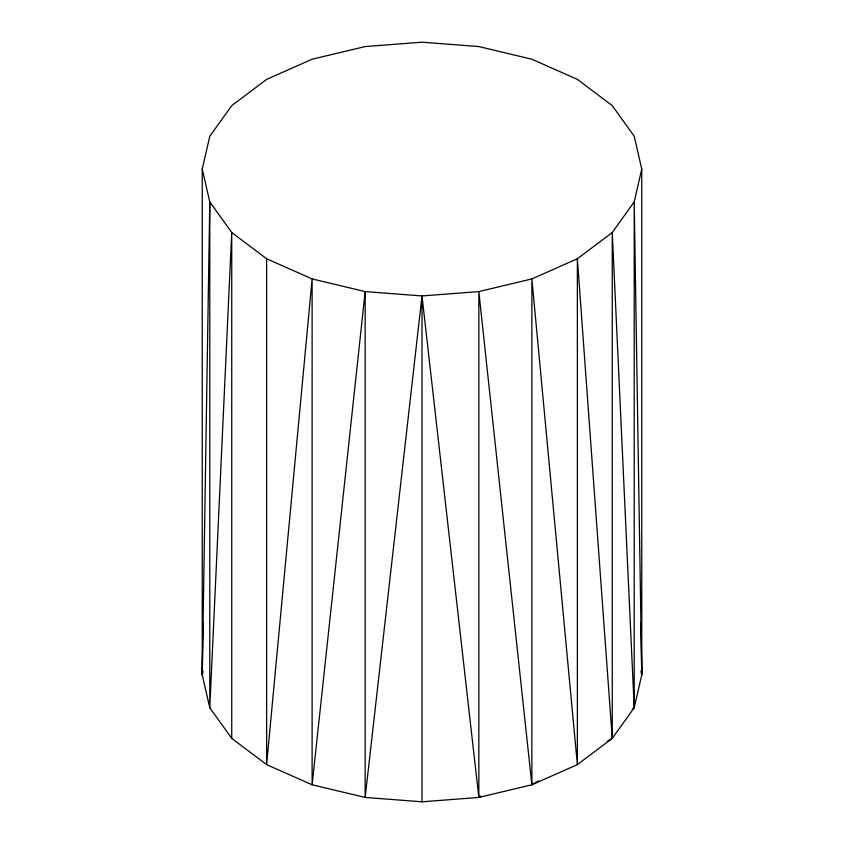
<?xml version="1.0" encoding="UTF-8"?>
<svg xmlns="http://www.w3.org/2000/svg" width="844" height="844" viewBox="0 0 844 844"><rect width="100%" height="100%" fill="white"/><g stroke="black" fill="none" stroke-linecap="round" stroke-linejoin="round"><path stroke-width="1.27" d="M203.119 671.138L202.243 674.926L202.243 169.074L209.787 136.253L231.741 105.637L266.63 79.378L312.122 59.228L365.157 46.557L422 42.2L478.843 46.557L531.878 59.228L577.37 79.378L612.259 105.637L634.213 136.253L641.756 169.074L641.756 674.926L634.213 707.747L612.259 738.363L577.37 764.622L531.878 784.772L478.843 797.443L422 801.8L365.157 797.443L312.122 784.772L266.63 764.622L231.741 738.363L209.787 707.747L202.243 674.926L202.982 622.25M202.243 674.926L209.787 201.895L202.243 169.074M641.756 169.074L634.213 201.895L612.259 232.511L577.37 258.77L531.878 278.921L478.843 291.591L422 295.949L365.157 797.443L365.157 291.591L312.122 278.921L266.63 258.77L231.741 232.511L209.787 201.895L209.787 707.747L231.741 232.511L231.741 738.363M632.124 709.319L634.213 707.747L634.213 201.895L641.756 674.926L640.881 671.138M266.63 258.77L266.63 764.622L312.122 278.921L312.122 784.772L365.157 291.591L422 295.949L478.843 797.443L481.112 796.135M478.843 797.443L478.843 291.591L531.878 784.772L538.672 780.848M607.733 740.979L612.259 738.363L612.259 232.511L634.213 707.747M612.259 738.363L577.37 258.77L577.37 764.622L531.878 278.921L531.878 784.772M641.018 622.25L641.756 674.926M422 295.949L422 801.8"/></g></svg>
